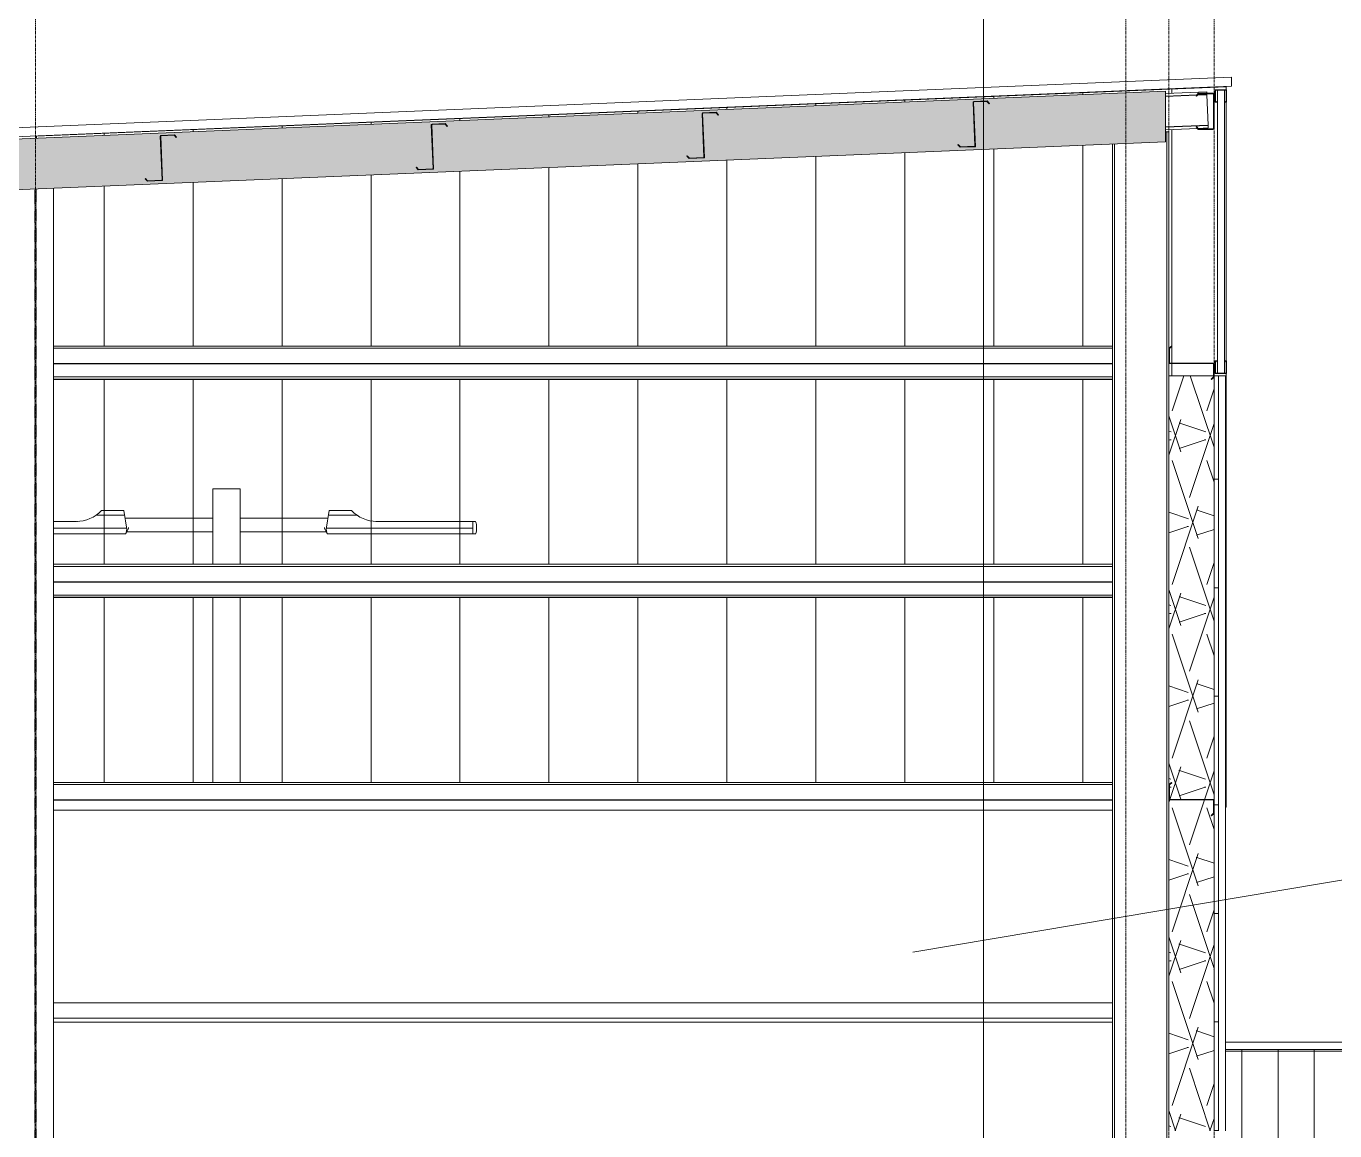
# Model space of a CAD drawing. Header units: inches. Extents: x -23565 to -43, y -324 to 853.
# Drawn here: x -7563.6 to -7274.1, y 168 to 412.3 of the extents above; entities that cross this region are included whole.
import ezdxf

# ---------------------------------------------------------------- set-up
doc = ezdxf.new("R2010")
doc.units = ezdxf.units.IN
doc.header["$MEASUREMENT"] = 0
doc.linetypes.add('Grid Line 1_2_', pattern=[0.875, 0.5, -0.125, 0.125, -0.125])
doc.linetypes.add('Hidden 1_8_', pattern=[0.1875, 0.125, -0.0625])
for name, color, linetype, lineweight in [('A-ANNO-IDEN', 131, 'Continuous', 9), ('A-CLNG', 13, 'Continuous', 13), ('A-CLNG-PATT', 13, 'Continuous', 25), ('A-GLAZ-CWMG', 51, 'Continuous', 13), ('A-ROOF', 132, 'Continuous', 13), ('A-WALL', 113, 'Continuous', 13), ('A-WALL-PATT', 111, 'Continuous', 25), ('E-LITE-EQPM', 33, 'Continuous', 13), ('G-ANNO-SYMB', 111, 'Continuous', 9), ('I-WALL', 2, 'Continuous', 13), ('S-BEAM', 12, 'Continuous', 13), ('S-COLS', 52, 'Continuous', 13), ('S-GRID', 1, 'Continuous', 9)]:
    doc.layers.add(name, color=color, linetype=linetype, lineweight=lineweight)
pattern_1 = [(45, (-21606.148, 72.082), (-19.007, 19.007), []), (45, (-21606.148, 100.882), (-19.007, 19.007), [])]
pattern_2 = [(161.57, (-21605.188, 73.042), (-7.6802237, -0.0009796), [0, -54.643, 6.067, 0]), (18.43, (-21607.108, 73.042), (-7.6802237, 0.0009796), [0, -54.643, 6.067, 0]), (108.43, (-21605.188, 73.042), (3.8382953, -19.20136532), [18.211, -42.499]), (71.57, (-21607.108, 73.042), (3.8382953, 19.20136532), [18.211, -42.499])]

# ---------------------------------------------------------------- blocks, each defined once
blk = doc.blocks.new('W-Wide Flange-Column - B1_E-1528731-Building Section - North_South looking West _ Fitness Center')
at = {"layer": 'S-COLS', "color": 8, "linetype": 'Hidden 1_8_', "lineweight": 9}
for p, q in [((-21385.21, 376.28), (-21385.21, 1)), ((-21384.9, 1), (-21384.9, 376.29))]:
    blk.add_line(p, q, dxfattribs=at)
blk = doc.blocks.new('Girt_C - 8_D-1987918-Building Section - North_South looking West _ Fitness Center')
at = {"layer": 'S-BEAM', "lineweight": 9}
h = blk.add_hatch(dxfattribs=at)
h.set_pattern_fill('FP_54', color=8, style=0, pattern_type=2)
h.set_pattern_definition(pattern_1)
h.paths.add_polyline_path([(-21127.8, 389.49), (-21124.49, 389.49), (-21124.49, 389.6), (-21127.75, 389.6), (-21128.2, 390.13), (-21128.29, 390.06)], flags=0)
h.paths.add_polyline_path([(-21124.41, 389.67), (-21124.3, 389.67), (-21124.3, 397.3), (-21124.41, 397.3)], flags=0)
h.paths.add_polyline_path([(-21128.2, 396.84), (-21127.75, 397.38), (-21124.49, 397.38), (-21124.49, 397.49), (-21127.8, 397.49), (-21128.28, 396.91)], flags=0)
at = {"layer": 'S-BEAM', "color": 7}
for p, q in [((-21127.8, 397.49), (-21128.28, 396.91)), ((-21128.28, 396.91), (-21128.2, 396.84)), ((-21128.2, 396.84), (-21127.75, 397.38)), ((-21124.49, 397.49), (-21127.8, 397.49)), ((-21127.75, 397.38), (-21124.49, 397.38)), ((-21124.41, 397.3), (-21124.41, 389.67)), ((-21124.3, 389.67), (-21124.3, 397.3)), ((-21128.2, 390.13), (-21128.29, 390.06)), ((-21128.29, 390.06), (-21127.8, 389.49)), ((-21127.75, 389.6), (-21128.2, 390.13)), ((-21127.8, 389.49), (-21124.49, 389.49)), ((-21124.49, 389.6), (-21127.75, 389.6))]:
    blk.add_line(p, q, dxfattribs=at)
for centre, radius, start, end in [((-21124.49, 397.3), 0.188, 0, 90), ((-21124.49, 397.3), 0.0782, 0, 87.8773), ((-21124.49, 389.67), 0.0782, 273.0424, 0), ((-21124.49, 389.67), 0.188, 270, 0)]:
    blk.add_arc(centre, radius, start, end, dxfattribs=at)
blk = doc.blocks.new('Rectangular Mullion - Profile_Polycarbonate_Upper and left-1768104-Building Section - North_South looking West _ Fitness Center')
at = {"layer": 'A-GLAZ-CWMG', "color": 7}
for p, q in [((-21121.55, 398.24), (-21124.05, 398.24)), ((-21124.05, 398.24), (-21124.05, 395.49)), ((-21123.99, 395.55), (-21123.99, 398.17)), ((-21123.99, 398.17), (-21121.62, 398.17)), ((-21121.62, 398.17), (-21121.62, 395.55)), ((-21121.55, 395.49), (-21121.55, 398.24)), ((-21124.05, 395.49), (-21123.55, 395.49)), ((-21123.62, 395.55), (-21123.99, 395.55)), ((-21123.55, 395.74), (-21123.62, 395.74)), ((-21123.62, 395.74), (-21123.62, 395.55)), ((-21123.55, 395.49), (-21123.55, 395.74)), ((-21121.92, 395.74), (-21121.98, 395.74)), ((-21121.98, 395.74), (-21121.98, 395.49)), ((-21121.98, 395.49), (-21121.55, 395.49)), ((-21121.92, 395.55), (-21121.92, 395.74)), ((-21121.62, 395.55), (-21121.92, 395.55))]:
    blk.add_line(p, q, dxfattribs=at)
blk = doc.blocks.new('Rectangular Mullion - Profile_Polycarbonate_Lower-1768105-Building Section - North_South looking West _ Fitness Center')
at = {"layer": 'A-GLAZ-CWMG', "color": 7}
for p, q in [((-21123.55, 338.27), (-21124.05, 338.27)), ((-21124.05, 338.27), (-21124.05, 335.52)), ((-21123.99, 335.58), (-21123.99, 338.21)), ((-21123.99, 338.21), (-21123.62, 338.21)), ((-21123.62, 338.21), (-21123.62, 338.02)), ((-21123.62, 338.02), (-21123.55, 338.02)), ((-21123.55, 338.02), (-21123.55, 338.27)), ((-21121.55, 338.27), (-21121.98, 338.27)), ((-21121.98, 338.27), (-21121.98, 338.02)), ((-21121.98, 338.02), (-21121.92, 338.02)), ((-21121.92, 338.02), (-21121.92, 338.21)), ((-21121.92, 338.21), (-21121.62, 338.21)), ((-21121.62, 338.21), (-21121.62, 335.58)), ((-21121.55, 335.52), (-21121.55, 338.27)), ((-21124.05, 335.52), (-21121.55, 335.52)), ((-21121.62, 335.58), (-21123.99, 335.58))]:
    blk.add_line(p, q, dxfattribs=at)
blk = doc.blocks.new('Girt_Z - 10_D-1351983-Building Section - North_South looking West _ Fitness Center')
at = {"layer": 'S-BEAM', "lineweight": 9}
h = blk.add_hatch(dxfattribs=at)
h.set_pattern_fill('FP_54', color=8, style=0, pattern_type=2)
h.set_pattern_definition(pattern_1)
h.paths.add_polyline_path([(-21180.48, 385.52), (-21177.11, 385.66), (-21177.29, 385.76), (-21180.43, 385.63), (-21180.9, 386.15), (-21180.98, 386.07)], flags=0)
h.paths.add_polyline_path([(-21177.11, 385.66), (-21177.51, 395.46), (-21177.62, 395.46), (-21177.22, 385.84)], flags=0)
h.paths.add_polyline_path([(-21174.08, 395.15), (-21174, 395.22), (-21174.51, 395.78), (-21177.44, 395.65), (-21177.44, 395.55), (-21174.56, 395.67)], flags=0)
at = {"layer": 'S-BEAM', "color": 7}
for p, q in [((-21177.62, 395.46), (-21177.22, 385.84)), ((-21177.11, 385.66), (-21177.51, 395.46)), ((-21174.51, 395.78), (-21177.44, 395.65)), ((-21177.44, 395.55), (-21174.56, 395.67)), ((-21174.56, 395.67), (-21174.08, 395.15)), ((-21174, 395.22), (-21174.51, 395.78)), ((-21174.08, 395.15), (-21174, 395.22)), ((-21180.9, 386.15), (-21180.98, 386.07)), ((-21180.98, 386.07), (-21180.48, 385.52)), ((-21180.43, 385.63), (-21180.9, 386.15)), ((-21180.48, 385.52), (-21177.11, 385.66)), ((-21177.29, 385.76), (-21180.43, 385.63))]:
    blk.add_line(p, q, dxfattribs=at)
for centre, radius, start, end in [((-21177.44, 395.47), 0.187, 92.3859, 182.3859), ((-21177.44, 395.47), 0.0782, 94.5087, 182.3859), ((-21177.3, 385.84), 0.0782, 275.4283, 2.3859)]:
    blk.add_arc(centre, radius, start, end, dxfattribs=at)
blk = doc.blocks.new('Girt_Z - 10_D-V102-Building Section - North_South looking West _ Fitness Center')
at = {"layer": 'S-BEAM', "color": 7}
for p, q in [((-21237.57, 392.96), (-21237.17, 383.34)), ((-21237.05, 383.16), (-21237.46, 392.97)), ((-21234.46, 393.28), (-21237.39, 393.16)), ((-21237.39, 393.05), (-21234.5, 393.17)), ((-21234.5, 393.17), (-21234.03, 392.65)), ((-21233.95, 392.73), (-21234.46, 393.28)), ((-21234.03, 392.65), (-21233.95, 392.73)), ((-21240.85, 383.65), (-21240.93, 383.58)), ((-21240.93, 383.58), (-21240.43, 383.02)), ((-21240.38, 383.13), (-21240.85, 383.65)), ((-21240.43, 383.02), (-21237.05, 383.16)), ((-21237.24, 383.26), (-21240.38, 383.13))]:
    blk.add_line(p, q, dxfattribs=at)
for centre, radius, start, end in [((-21237.38, 392.97), 0.187, 92.3859, 182.3859), ((-21237.38, 392.97), 0.0782, 94.5087, 182.3859), ((-21237.25, 383.34), 0.0782, 275.4283, 2.3859)]:
    blk.add_arc(centre, radius, start, end, dxfattribs=at)
blk = doc.blocks.new('Girt_Z - 10_D-V103-Building Section - North_South looking West _ Fitness Center')
at = {"layer": 'S-BEAM', "lineweight": 9}
h = blk.add_hatch(dxfattribs=at)
h.set_pattern_fill('FP_54', color=8, style=0, pattern_type=2)
h.set_pattern_definition(pattern_1)
h.paths.add_polyline_path([(-21300.37, 380.52), (-21297, 380.66), (-21297.19, 380.77), (-21300.33, 380.64), (-21300.8, 381.15), (-21300.88, 381.08)], flags=0)
h.paths.add_polyline_path([(-21297, 380.66), (-21297.41, 390.47), (-21297.52, 390.46), (-21297.12, 380.85)], flags=0)
h.paths.add_polyline_path([(-21293.98, 390.15), (-21293.9, 390.23), (-21294.41, 390.78), (-21297.34, 390.66), (-21297.34, 390.55), (-21294.45, 390.67)], flags=0)
at = {"layer": 'S-BEAM', "color": 7}
for p, q in [((-21297.52, 390.46), (-21297.12, 380.85)), ((-21297, 380.66), (-21297.41, 390.47)), ((-21294.41, 390.78), (-21297.34, 390.66)), ((-21297.34, 390.55), (-21294.45, 390.67)), ((-21294.45, 390.67), (-21293.98, 390.15)), ((-21293.9, 390.23), (-21294.41, 390.78)), ((-21293.98, 390.15), (-21293.9, 390.23)), ((-21300.8, 381.15), (-21300.88, 381.08)), ((-21300.88, 381.08), (-21300.37, 380.52)), ((-21300.33, 380.64), (-21300.8, 381.15)), ((-21300.37, 380.52), (-21297, 380.66)), ((-21297.19, 380.77), (-21300.33, 380.64))]:
    blk.add_line(p, q, dxfattribs=at)
for centre, radius, start, end in [((-21297.33, 390.47), 0.187, 92.3859, 182.3859), ((-21297.33, 390.47), 0.0782, 94.5087, 182.3859), ((-21297.2, 380.84), 0.0782, 275.4283, 2.3859)]:
    blk.add_arc(centre, radius, start, end, dxfattribs=at)
blk = doc.blocks.new('Girt_Z - 10_D-V104-Building Section - North_South looking West _ Fitness Center')
at = {"layer": 'S-BEAM', "lineweight": 9}
h = blk.add_hatch(dxfattribs=at)
h.set_pattern_fill('FP_54', color=8, style=0, pattern_type=2)
h.set_pattern_definition(pattern_1)
h.paths.add_polyline_path([(-21360.32, 378.03), (-21356.95, 378.17), (-21357.14, 378.27), (-21360.28, 378.14), (-21360.75, 378.65), (-21360.83, 378.58)], flags=0)
h.paths.add_polyline_path([(-21356.95, 378.17), (-21357.36, 387.97), (-21357.47, 387.97), (-21357.07, 378.35)], flags=0)
h.paths.add_polyline_path([(-21353.93, 387.66), (-21353.85, 387.73), (-21354.35, 388.28), (-21357.29, 388.16), (-21357.29, 388.05), (-21354.4, 388.17)], flags=0)
at = {"layer": 'S-BEAM', "color": 7}
for p, q in [((-21354.35, 388.28), (-21357.29, 388.16)), ((-21357.29, 388.05), (-21354.4, 388.17)), ((-21354.4, 388.17), (-21353.93, 387.66)), ((-21353.85, 387.73), (-21354.35, 388.28)), ((-21357.47, 387.97), (-21357.07, 378.35)), ((-21356.95, 378.17), (-21357.36, 387.97)), ((-21353.93, 387.66), (-21353.85, 387.73)), ((-21360.75, 378.65), (-21360.83, 378.58)), ((-21360.83, 378.58), (-21360.32, 378.03)), ((-21360.28, 378.14), (-21360.75, 378.65)), ((-21360.32, 378.03), (-21356.95, 378.17)), ((-21357.14, 378.27), (-21360.28, 378.14))]:
    blk.add_line(p, q, dxfattribs=at)
for centre, radius, start, end in [((-21357.28, 387.97), 0.187, 92.3859, 182.3859), ((-21357.28, 387.97), 0.0782, 94.5087, 182.3859), ((-21357.15, 378.35), 0.0782, 275.4283, 2.3859)]:
    blk.add_arc(centre, radius, start, end, dxfattribs=at)
blk = doc.blocks.new('Lighting-Street_Cooper_Navion-Lumark_4-6-LED-Squares - The Caretaker LED-V118-Building Section - North_South looking West _ Fitness Center')
at = {"layer": 'E-LITE-EQPM', "color": 10, "lineweight": 9}
for p, q in [((-21345.8, 310), (-21345.8, 293.29)), ((-21339.8, 310), (-21345.8, 310)), ((-21339.8, 293.29), (-21339.8, 310)), ((-21320.78, 301.1), (-21320.06, 305.18)), ((-21320.24, 304.13), (-21313.88, 304.13)), ((-21315.13, 305.18), (-21320.06, 305.18)), ((-21339.8, 303.5), (-21320.35, 303.5)), ((-21321.09, 301.22), (-21321.09, 301.47)), ((-21320.52, 300), (-21321.09, 301.22)), ((-21319.45, 301.28), (-21320.74, 301.28)), ((-21288.31, 301.28), (-21319.45, 301.28)), ((-21309.73, 302.76), (-21309.73, 302.72)), ((-21309.56, 302.75), (-21287.69, 302.75)), ((-21288.31, 302.75), (-21288.31, 300)), ((-21339.8, 300.5), (-21320.76, 300.5)), ((-21320.78, 301.1), (-21320.52, 300)), ((-21320.52, 300), (-21287.69, 300)), ((-21345.8, 285.94), (-21345.8, 245.04)), ((-21339.8, 245.04), (-21339.8, 285.94))]:
    blk.add_line(p, q, dxfattribs=at)
for centre, radius, start, end in [((-21309.37, 310.77), 8.03, 224.2136, 268.6898), ((-21291.84, 301.37), 4.38, 341.7029, 18.2971)]:
    blk.add_arc(centre, radius, start, end, dxfattribs=at)
blk = doc.blocks.new('Lighting-Street_Cooper_Navion-Lumark_4-6-LED-Squares - The Caretaker LED-V119-Building Section - North_South looking West _ Fitness Center')
at = {"layer": 'E-LITE-EQPM', "color": 10, "lineweight": 9}
for p, q in [((-21345.8, 293.29), (-21345.8, 310)), ((-21345.8, 310), (-21339.8, 310)), ((-21339.8, 310), (-21339.8, 293.29)), ((-21365.36, 304.13), (-21371.73, 304.13)), ((-21370.48, 305.18), (-21365.55, 305.18)), ((-21364.83, 301.1), (-21365.55, 305.18)), ((-21376.05, 302.75), (-21381.05, 302.75)), ((-21381.05, 301.28), (-21366.15, 301.28)), ((-21375.88, 302.76), (-21375.88, 302.72)), ((-21366.15, 301.28), (-21364.86, 301.28)), ((-21345.8, 303.5), (-21365.25, 303.5)), ((-21365.08, 300), (-21364.51, 301.22)), ((-21364.51, 301.22), (-21364.51, 301.47)), ((-21365.08, 300), (-21381.05, 300)), ((-21364.83, 301.1), (-21365.08, 300)), ((-21345.8, 300.5), (-21364.85, 300.5)), ((-21345.8, 245.04), (-21345.8, 285.94)), ((-21339.8, 285.94), (-21339.8, 245.04))]:
    blk.add_line(p, q, dxfattribs=at)
blk.add_arc((-21376.23, 310.77), 8.03, 271.3102, 315.7864, dxfattribs=at)
blk = doc.blocks.new('Girt_Z - 10_D-1987917-Building Section - North_South looking West _ Fitness Center')
at = {"layer": 'S-BEAM', "lineweight": 9}
h = blk.add_hatch(dxfattribs=at)
h.set_pattern_fill('FP_54', color=8, style=0, pattern_type=2)
h.set_pattern_definition(pattern_1)
h.paths.add_polyline_path([(-21124.88, 237.69), (-21124.3, 238.17), (-21124.3, 241.11), (-21124.41, 241.11), (-21124.41, 238.22), (-21124.95, 237.77)], flags=0)
h.paths.add_polyline_path([(-21134.3, 241.19), (-21124.49, 241.19), (-21124.49, 241.3), (-21134.12, 241.3)], flags=0)
h.paths.add_polyline_path([(-21134.3, 241.19), (-21134.19, 241.37), (-21134.19, 244.51), (-21133.66, 244.96), (-21133.73, 245.04), (-21134.3, 244.56)], flags=0)
at = {"layer": 'S-BEAM', "color": 7}
for p, q in [((-21133.73, 245.04), (-21134.3, 244.56)), ((-21134.3, 244.56), (-21134.3, 241.19)), ((-21134.19, 244.51), (-21133.66, 244.96)), ((-21134.19, 241.37), (-21134.19, 244.51)), ((-21133.66, 244.96), (-21133.73, 245.04)), ((-21134.3, 241.19), (-21124.49, 241.19)), ((-21124.49, 241.3), (-21134.12, 241.3)), ((-21124.41, 241.11), (-21124.41, 238.22)), ((-21124.3, 238.17), (-21124.3, 241.11)), ((-21124.41, 238.22), (-21124.95, 237.77)), ((-21124.95, 237.77), (-21124.88, 237.69)), ((-21124.88, 237.69), (-21124.3, 238.17))]:
    blk.add_line(p, q, dxfattribs=at)
for centre, radius, start, end in [((-21134.12, 241.38), 0.0782, 183.0424, 270), ((-21124.49, 241.11), 0.187, 360, 90), ((-21124.49, 241.11), 0.0782, 2.1227, 90)]:
    blk.add_arc(centre, radius, start, end, dxfattribs=at)
blk = doc.blocks.new('Girt_Z - 10_D-1772157-Building Section - North_South looking West _ Fitness Center')
at = {"layer": 'S-BEAM', "color": 7}
for p, q in [((-21133.73, 341.54), (-21134.3, 341.06)), ((-21134.3, 341.06), (-21134.3, 337.69)), ((-21134.19, 341.01), (-21133.66, 341.46)), ((-21134.19, 337.87), (-21134.19, 341.01)), ((-21133.66, 341.46), (-21133.73, 341.54)), ((-21134.3, 337.69), (-21124.49, 337.69)), ((-21124.49, 337.8), (-21134.12, 337.8)), ((-21124.41, 337.61), (-21124.41, 334.72)), ((-21124.3, 334.67), (-21124.3, 337.61)), ((-21124.41, 334.72), (-21124.95, 334.27)), ((-21124.95, 334.27), (-21124.88, 334.19)), ((-21124.88, 334.19), (-21124.3, 334.67))]:
    blk.add_line(p, q, dxfattribs=at)
for centre, radius, start, end in [((-21134.12, 337.88), 0.0782, 183.0424, 270), ((-21124.49, 337.61), 0.187, 360, 90), ((-21124.49, 337.61), 0.0782, 2.1227, 90)]:
    blk.add_arc(centre, radius, start, end, dxfattribs=at)
blk = doc.blocks.new('Girt_Z - 10_D-1255199-Building Section - North_South looking West _ Fitness Center')
at = {"layer": 'S-BEAM', "color": 8, "lineweight": 9}
for p, q in [((-21381.05, 196.31), (-21146.8, 196.31)), ((-21381.05, 192.94), (-21146.8, 192.94))]:
    blk.add_line(p, q, dxfattribs=at)
blk = doc.blocks.new('Girt_Z - 10_D-1254871-Building Section - North_South looking West _ Fitness Center')
at = {"layer": 'S-BEAM', "color": 8, "lineweight": 9}
for p, q in [((-21381.05, 245.04), (-21146.8, 245.04)), ((-21381.05, 244.56), (-21146.8, 244.56)), ((-21381.05, 241.19), (-21146.8, 241.19)), ((-21381.05, 241.11), (-21146.8, 241.11))]:
    blk.add_line(p, q, dxfattribs=at)
blk = doc.blocks.new('Girt_Z - 10_D-1249026-Building Section - North_South looking West _ Fitness Center')
at = {"layer": 'S-BEAM', "color": 8, "lineweight": 9}
for p, q in [((-21381.05, 341.54), (-21146.8, 341.54)), ((-21381.05, 341.06), (-21146.8, 341.06)), ((-21381.05, 337.69), (-21146.8, 337.69)), ((-21381.05, 337.61), (-21146.8, 337.61)), ((-21381.05, 334.72), (-21146.8, 334.72)), ((-21381.05, 334.27), (-21146.8, 334.27)), ((-21381.05, 334.19), (-21146.8, 334.19))]:
    blk.add_line(p, q, dxfattribs=at)
blk = doc.blocks.new('Girt_C - 8_D-1405507-Building Section - North_South looking West _ Fitness Center')
at = {"layer": 'S-BEAM', "color": 8, "lineweight": 9}
for p, q in [((-21135.05, 397.42), (-21125.94, 397.8)), ((-21128.1, 397.14), (-21135.05, 396.85)), ((-21128.16, 397.06), (-21135.05, 396.78)), ((-21125.91, 397.16), (-21128.01, 397.07)), ((-21125.91, 397.23), (-21127.95, 397.14)), ((-21125.94, 397.8), (-21125.92, 397.49)), ((-21125.92, 397.38), (-21125.91, 397.23)), ((-21125.91, 397.23), (-21125.91, 397.16)), ((-21125.91, 397.16), (-21125.63, 390.45)), ((-21125.63, 390.45), (-21135.05, 390.06)), ((-21125.63, 390.38), (-21135.05, 389.99)), ((-21127.99, 389.71), (-21135.05, 389.41)), ((-21125.6, 389.81), (-21127.85, 389.71)), ((-21125.63, 390.45), (-21125.63, 390.38)), ((-21125.63, 390.38), (-21125.6, 389.81))]:
    blk.add_line(p, q, dxfattribs=at)
blk = doc.blocks.new('Girt_Z - 10_D-1772654-Building Section - North_South looking West _ Fitness Center')
at = {"layer": 'S-BEAM', "color": 8, "lineweight": 9}
for p, q in [((-21381.05, 293.29), (-21146.8, 293.29)), ((-21381.05, 292.81), (-21146.8, 292.81)), ((-21381.05, 289.44), (-21146.8, 289.44)), ((-21381.05, 289.36), (-21146.8, 289.36)), ((-21381.05, 286.47), (-21146.8, 286.47)), ((-21381.05, 286.02), (-21146.8, 286.02)), ((-21381.05, 285.94), (-21146.8, 285.94))]:
    blk.add_line(p, q, dxfattribs=at)

msp = doc.modelspace()

# ---------------------------------------------------------------- hatches: boundary and pattern name
at = {"layer": 'A-CLNG-PATT', "lineweight": 9}
h = msp.add_hatch(dxfattribs=at)
h.set_pattern_fill('FP_52', color=8, style=0, pattern_type=2)
h.set_pattern_definition(pattern_2)
h.paths.add_polyline_path([(-8547.14695, 335.21711), (-7311.52195, 386.70148), (-7311.52195, 397.96125), (-8547.14695, 346.47687), (-8547.14695, 343.72475)], flags=0)
at = {"layer": 'A-WALL-PATT', "lineweight": 9}
h = msp.add_hatch(dxfattribs=at)
h.set_pattern_fill('FP_64', color=8, style=0, pattern_type=2)
h.set_pattern_definition([(90, (-21384.928, 0), (-19.685, 1e-15), [])])
h.paths.add_polyline_path([(-7310.77189, 337.6875), (-7310.58445, 337.79688), (-7300.95939, 337.79688), (-7300.95936, 337.6875), (-7310.66251, 337.6875)], flags=0)
h.paths.add_polyline_path([(-7298.08445, 239.5625), (-7298.08445, 335.51775), (-7300.52195, 335.58025), (-7300.45945, 338.26775), (-7300.45945, 338.20525), (-7300.45945, 335.58025), (-7298.08445, 335.58025), (-7298.08445, 398.17296), (-7300.45945, 398.17296), (-7300.45945, 395.54796), (-7300.52195, 395.54796), (-7300.45945, 398.23546), (-7298.08445, 398.23546), (-7298.08445, 398.91921), (-7561.33445, 387.95046), (-7561.33445, 387.55239), (-7311.52195, 397.96125), (-7311.52195, 397.421), (-7302.40476, 397.80088), (-7302.37791, 397.48675), (-7300.95945, 397.48675), (-7300.95945, 397.37738), (-7302.38711, 397.37738), (-7302.09568, 389.80682), (-7304.27195, 389.65691), (-7304.22094, 389.59613), (-7300.95535, 389.59613), (-7300.95945, 389.48675), (-7304.27195, 389.48675), (-7304.45792, 389.70839), (-7311.52195, 389.41405), (-7311.52195, 388.92447), (-7310.77195, 388.92447), (-7310.77189, 341.0625), (-7310.19736, 341.54459), (-7310.12705, 341.4608), (-7310.66251, 341.0115), (-7310.70666, 337.79688), (-7310.77195, 337.61224), (-7310.77195, 335), (-7300.88126, 335), (-7300.88126, 337.61224), (-7300.77195, 337.60938), (-7300.77189, 335), (-7298.27195, 335), (-7298.27195, 239.5625)], flags=0)
h.paths.add_polyline_path([(-7323.27195, 245.04459), (-7323.27195, 285.93978), (-7557.52195, 285.93978), (-7557.52195, 245.04459), (-7351.25948, 245.04459)], flags=0)
h.paths.add_polyline_path([(-7506.18348, 293.29459), (-7323.27195, 293.29459), (-7323.27195, 334.18978), (-7557.52195, 334.18978), (-7557.52195, 293.29459)], flags=0)
h.paths.add_polyline_path([(-7473.87984, 341.54459), (-7323.27195, 341.54459), (-7323.27195, 386.2119), (-7557.52195, 376.45148), (-7557.52195, 341.54459), (-7506.18348, 341.54459)], flags=0)
h.paths.add_polyline_path([(-7300.88132, 389.6742), (-7300.88132, 397.29928), (-7300.77195, 397.29928), (-7300.77195, 389.67425)], flags=0)
h = msp.add_hatch(dxfattribs=at)
h.set_pattern_fill('FP_52', color=8, style=0, pattern_type=2)
h.set_pattern_definition(pattern_2)
h.paths.add_polyline_path([(-7300.77195, 168), (-7300.77195, 335), (-7310.77195, 335), (-7310.77195, 168)], flags=0)
h = msp.add_hatch(dxfattribs=at)
h.set_pattern_fill('FP_58', color=8, style=0, pattern_type=2)
h.set_pattern_definition([(0, (-21606.148, 72.082), (0, 24), []), (90, (-21606.148, 72.082), (-24, 1e-15), [])])
h.paths.add_polyline_path([(-7300.77195, 168), (-7299.77195, 168), (-7299.77195, 335), (-7300.77195, 335), (-7300.77195, 182.50875)], flags=0)
h = msp.add_hatch(dxfattribs=at)
h.set_pattern_fill('FP_55', color=8, style=0, pattern_type=2)
h.set_pattern_definition([(90, (-21150.615, 0), (-8, 5e-16), [])])
h.paths.add_polyline_path([(-7298.27195, 0), (-7076.77195, 0), (-7076.77195, 186), (-7298.27195, 185.97751), (-7298.27195, 10.47591)], flags=0)

# ---------------------------------------------------------------- linework, layer by layer
at = {"layer": 'A-ANNO-IDEN', "color": 153}
msp.add_line((-7367.42008, 207.52045), (-6694.95307, 320.66781), dxfattribs=at)
at = {"layer": 'A-CLNG', "color": 7}
for p, q in [((-7311.52195, 397.96125), (-8547.14695, 346.47687)), ((-7311.52195, 386.70148), (-7311.52195, 397.96125)), ((-8547.14695, 335.21711), (-7311.52195, 386.70148))]:
    msp.add_line(p, q, dxfattribs=at)
at = {"layer": 'A-ROOF', "color": 7}
for p, q in [((-7296.92212, 401.03192), (-8609.5644, 346.3385)), ((-7296.92212, 399.03019), (-7296.92212, 401.03192)), ((-8609.5644, 344.33676), (-7296.92212, 399.03019))]:
    msp.add_line(p, q, dxfattribs=at)
at = {"layer": 'A-ROOF', "color": 8, "lineweight": 9}
for p, q in [((-7298.27195, 187.60329), (-7065.52195, 187.60329)), ((-7076.77195, 185.60156), (-7298.27195, 185.60156))]:
    msp.add_line(p, q, dxfattribs=at)
at = {"layer": 'A-WALL', "color": 8, "lineweight": 9}
for p, q in [((-7298.08445, 398.91921), (-7561.33445, 387.95046)), ((-7298.08445, 398.23386), (-7298.08445, 398.91921)), ((-7298.08445, 335.58025), (-7298.08445, 398.17296)), ((-7561.39695, 387.54979), (-7561.39695, 388.01041)), ((-7561.33445, 387.95046), (-7561.33445, 387.55239)), ((-7298.08445, 239.5625), (-7298.08445, 335.51935)), ((-7323.27195, 238.939), (-7557.52195, 238.939)), ((-7298.27195, 239.5625), (-7298.08445, 239.5625)), ((-7076.77195, 186), (-7298.27195, 186))]:
    msp.add_line(p, q, dxfattribs=at)
at = {"layer": 'A-WALL', "color": 7}
for p, q in [((-7298.44714, 398.17296), (-7300.02194, 398.17296)), ((-7300.02194, 398.17296), (-7300.02194, 335.58025)), ((-7298.44714, 335.58025), (-7298.44714, 398.17296)), ((-7298.27195, 335), (-7310.77195, 335)), ((-7310.77195, 335), (-7310.77195, 168)), ((-7300.77195, 168), (-7300.77195, 335)), ((-7300.02194, 335.58025), (-7298.44714, 335.58025)), ((-7299.77195, 168), (-7299.77195, 335)), ((-7298.27195, 168), (-7298.27195, 335))]:
    msp.add_line(p, q, dxfattribs=at)
at = {"layer": 'G-ANNO-SYMB'}
msp.add_line((-7351.8148, 545.15708), (-7351.8148, -79.66081), dxfattribs=at)
at = {"layer": 'I-WALL', "color": 8, "lineweight": 9}
msp.add_line((-7323.27195, 192), (-7557.52195, 192), dxfattribs=at)
at = {"layer": 'S-COLS', "color": 8, "lineweight": 9}
for p, q in [((-7311.5156, 388.92447), (-7311.20554, 388.92447)), ((-7311.20554, 388.92447), (-7310.77195, 388.92447)), ((-7311.20554, 388.92447), (-7311.20554, 146.25)), ((-7310.77195, 388.92447), (-7310.77195, 341.0625)), ((-7323.27195, 386.2119), (-7323.27195, 0)), ((-7322.83835, 386.22997), (-7322.83835, 0)), ((-7557.52195, 376.45148), (-7557.52195, 1)), ((-7310.77195, 337.6875), (-7310.77195, 335))]:
    msp.add_line(p, q, dxfattribs=at)
at = {"layer": 'S-GRID', "linetype": 'Grid Line 1_2_'}
for p, q in [((-7561.52195, -293.03588), (-7561.52195, 738.65708)), ((-7561.52195, -293.03588), (-7561.52195, 738.65708)), ((-7320.27195, -293.03588), (-7320.27195, 738.65708)), ((-7310.77195, -293.03588), (-7310.77195, 738.65708)), ((-7300.77195, -293.03588), (-7300.77195, 738.65708))]:
    msp.add_line(p, q, dxfattribs=at)

# ---------------------------------------------------------------- block references
at = {"layer": 'A-GLAZ-CWMG', "color": 8, "lineweight": 9}
for name in ['Rectangular Mullion - Profile_Polycarbonate_Upper and left-1768104-Building Section - North_South looking West _ Fitness Center', 'Rectangular Mullion - Profile_Polycarbonate_Lower-1768105-Building Section - North_South looking West _ Fitness Center']:
    msp.add_blockref(name, (13823.53087, 0), dxfattribs=at)
at = {"layer": 'E-LITE-EQPM', "color": 10, "lineweight": 9}
for name in ['Lighting-Street_Cooper_Navion-Lumark_4-6-LED-Squares - The Caretaker LED-V119-Building Section - North_South looking West _ Fitness Center', 'Lighting-Street_Cooper_Navion-Lumark_4-6-LED-Squares - The Caretaker LED-V118-Building Section - North_South looking West _ Fitness Center']:
    msp.add_blockref(name, (13823.53087, 0), dxfattribs=at)
at = {"layer": 'S-BEAM', "color": 8, "lineweight": 9}
for name in ['Girt_C - 8_D-1405507-Building Section - North_South looking West _ Fitness Center', 'Girt_C - 8_D-1987918-Building Section - North_South looking West _ Fitness Center', 'Girt_Z - 10_D-1351983-Building Section - North_South looking West _ Fitness Center', 'Girt_Z - 10_D-V102-Building Section - North_South looking West _ Fitness Center', 'Girt_Z - 10_D-V104-Building Section - North_South looking West _ Fitness Center', 'Girt_Z - 10_D-V103-Building Section - North_South looking West _ Fitness Center', 'Girt_Z - 10_D-1249026-Building Section - North_South looking West _ Fitness Center', 'Girt_Z - 10_D-1772157-Building Section - North_South looking West _ Fitness Center', 'Girt_Z - 10_D-1772654-Building Section - North_South looking West _ Fitness Center', 'Girt_Z - 10_D-1254871-Building Section - North_South looking West _ Fitness Center', 'Girt_Z - 10_D-1987917-Building Section - North_South looking West _ Fitness Center', 'Girt_Z - 10_D-1255199-Building Section - North_South looking West _ Fitness Center']:
    msp.add_blockref(name, (13823.53087, 0), dxfattribs=at)
at = {"layer": 'S-COLS', "color": 8, "linetype": 'Hidden 1_8_', "lineweight": 9}
msp.add_blockref('W-Wide Flange-Column - B1_E-1528731-Building Section - North_South looking West _ Fitness Center', (13823.53087, 0), dxfattribs=at)

doc.saveas('drawing.dxf')
